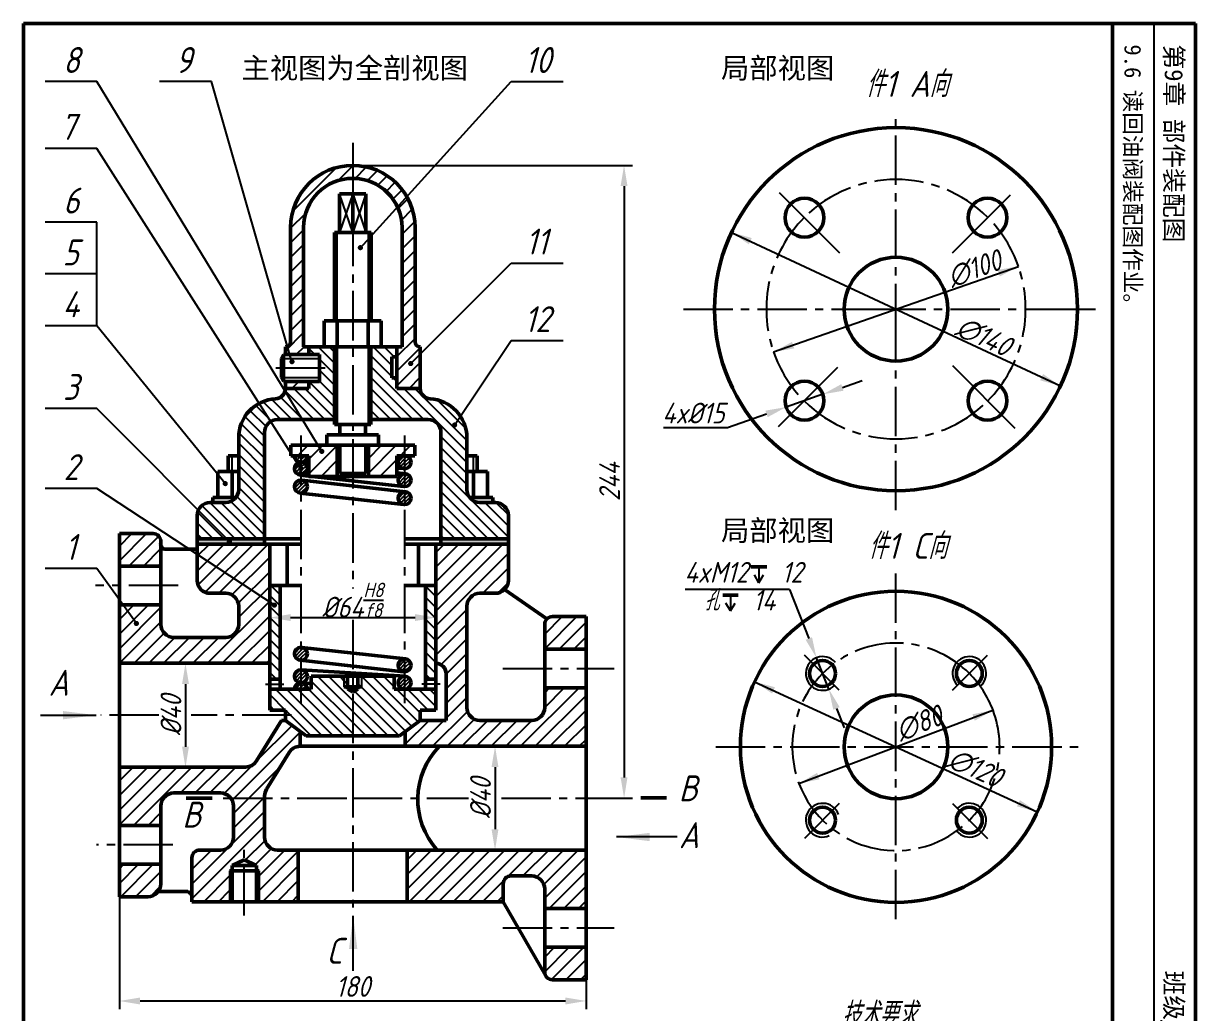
# Model space of a CAD drawing. Header units: millimetres. Extents: x 0 to 226, y 0 to 322.
# Drawn here: x 0 to 226, y 131.3 to 322 of the extents above; entities that cross this region are included whole.
import ezdxf

# ---------------------------------------------------------------- set-up
doc = ezdxf.new("R2010")
doc.units = ezdxf.units.MM
doc.header["$LTSCALE"] = 0.5
doc.linetypes.add('CENTER2', pattern=[28.575, 19.05, -3.175, 3.175, -3.175])
for name, color, linetype in [('点画线层', 7, 'CENTER2'), ('答案', 1, 'Continuous'), ('细实线层', 7, 'Continuous')]:
    doc.layers.add(name, color=color, linetype=linetype)
doc.layers.add('粗实线层', color=7, linetype='Continuous', lineweight=50)
doc.styles.get("Standard").update_dxf_attribs({"font": 'gbeitc.shx', "height": 4, "bigfont": 'gbcbig.shx'})
doc.styles.add('宋体', font='', dxfattribs={"height": 3})
doc.styles.get('宋体').set_extended_font_data('SimSun')

msp = doc.modelspace()

# ---------------------------------------------------------------- hatches: boundary and pattern name
for points in [[(58.01, 239.49), (58.01, 239.57), (57.99, 239.65), (57.96, 239.72), (57.92, 239.79), (57.87, 239.85), (57.81, 239.9), (57.74, 239.94), (57.67, 239.97), (57.59, 239.99), (57.51, 239.99), (57.44, 239.99), (57.36, 239.97), (57.29, 239.94), (57.22, 239.9), (57.16, 239.85), (57.11, 239.79), (57.07, 239.72), (57.04, 239.65), (57.02, 239.57), (57.01, 239.49), (57.02, 239.42), (57.04, 239.34), (57.07, 239.27), (57.11, 239.2), (57.16, 239.14), (57.22, 239.09), (57.29, 239.05), (57.36, 239.02), (57.44, 239), (57.51, 238.99), (57.59, 239), (57.67, 239.02), (57.74, 239.05), (57.81, 239.09), (57.87, 239.14), (57.92, 239.2), (57.96, 239.27), (57.99, 239.34), (58.01, 239.42)], [(14.01, 188.63), (7.61, 189.43), (7.61, 187.83)], [(114.32, 165.15), (120.72, 164.35), (120.72, 165.95)], [(63.58, 149.93), (62.78, 143.53), (64.38, 143.53)]]:
    msp.add_hatch(color=256).paths.add_polyline_path(points, flags=0)
at = {"layer": '粗实线层'}
for points in [[(65.46, 278.76), (65.45, 278.84), (65.44, 278.92), (65.41, 278.99), (65.36, 279.06), (65.31, 279.12), (65.25, 279.17), (65.19, 279.21), (65.11, 279.24), (65.04, 279.26), (64.96, 279.26), (64.88, 279.26), (64.81, 279.24), (64.73, 279.21), (64.67, 279.17), (64.61, 279.12), (64.56, 279.06), (64.51, 278.99), (64.48, 278.92), (64.47, 278.84), (64.46, 278.76), (64.47, 278.68), (64.48, 278.61), (64.51, 278.53), (64.56, 278.47), (64.61, 278.41), (64.67, 278.36), (64.73, 278.32), (64.81, 278.29), (64.88, 278.27), (64.96, 278.26), (65.04, 278.27), (65.11, 278.29), (65.19, 278.32), (65.25, 278.36), (65.31, 278.41), (65.36, 278.47), (65.41, 278.53), (65.44, 278.61), (65.45, 278.68)], [(52.27, 256.79), (52.27, 256.87), (52.25, 256.95), (52.22, 257.02), (52.18, 257.09), (52.13, 257.15), (52.07, 257.2), (52, 257.24), (51.93, 257.27), (51.85, 257.29), (51.77, 257.29), (51.7, 257.29), (51.62, 257.27), (51.55, 257.24), (51.48, 257.2), (51.42, 257.15), (51.37, 257.09), (51.33, 257.02), (51.3, 256.95), (51.28, 256.87), (51.27, 256.79), (51.28, 256.71), (51.3, 256.64), (51.33, 256.57), (51.37, 256.5), (51.42, 256.44), (51.48, 256.39), (51.55, 256.35), (51.62, 256.32), (51.7, 256.3), (51.77, 256.29), (51.85, 256.3), (51.93, 256.32), (52, 256.35), (52.07, 256.39), (52.13, 256.44), (52.18, 256.5), (52.22, 256.57), (52.25, 256.64), (52.27, 256.71)], [(75.17, 256.43), (75.16, 256.51), (75.14, 256.58), (75.11, 256.65), (75.07, 256.72), (75.02, 256.78), (74.96, 256.83), (74.89, 256.87), (74.82, 256.9), (74.74, 256.92), (74.67, 256.93), (74.59, 256.92), (74.51, 256.9), (74.44, 256.87), (74.37, 256.83), (74.31, 256.78), (74.26, 256.72), (74.22, 256.65), (74.19, 256.58), (74.17, 256.51), (74.17, 256.43), (74.17, 256.35), (74.19, 256.27), (74.22, 256.2), (74.26, 256.13), (74.31, 256.07), (74.37, 256.02), (74.44, 255.98), (74.51, 255.95), (74.59, 255.93), (74.67, 255.93), (74.74, 255.93), (74.82, 255.95), (74.89, 255.98), (74.96, 256.02), (75.02, 256.07), (75.07, 256.13), (75.11, 256.2), (75.14, 256.27), (75.16, 256.35)], [(83.64, 244.58), (83.63, 244.66), (83.61, 244.73), (83.58, 244.8), (83.54, 244.87), (83.49, 244.93), (83.43, 244.98), (83.36, 245.02), (83.29, 245.05), (83.21, 245.07), (83.14, 245.08), (83.06, 245.07), (82.98, 245.05), (82.91, 245.02), (82.84, 244.98), (82.78, 244.93), (82.73, 244.87), (82.69, 244.8), (82.66, 244.73), (82.64, 244.66), (82.64, 244.58), (82.64, 244.5), (82.66, 244.42), (82.69, 244.35), (82.73, 244.28), (82.78, 244.22), (82.84, 244.17), (82.91, 244.13), (82.98, 244.1), (83.06, 244.08), (83.14, 244.08), (83.21, 244.08), (83.29, 244.1), (83.36, 244.13), (83.43, 244.17), (83.49, 244.22), (83.54, 244.28), (83.58, 244.35), (83.61, 244.42), (83.63, 244.5)], [(54, 236.16), (53.99, 236.24), (53.98, 236.32), (53.95, 236.39), (53.9, 236.46), (53.85, 236.52), (53.79, 236.57), (53.73, 236.61), (53.65, 236.64), (53.58, 236.66), (53.5, 236.66), (53.42, 236.66), (53.35, 236.64), (53.27, 236.61), (53.21, 236.57), (53.15, 236.52), (53.1, 236.46), (53.05, 236.39), (53.02, 236.32), (53.01, 236.24), (53, 236.16), (53.01, 236.09), (53.02, 236.01), (53.05, 235.94), (53.1, 235.87), (53.15, 235.81), (53.21, 235.76), (53.27, 235.72), (53.35, 235.69), (53.42, 235.67), (53.5, 235.66), (53.58, 235.67), (53.65, 235.69), (53.73, 235.72), (53.79, 235.76), (53.85, 235.81), (53.9, 235.87), (53.95, 235.94), (53.98, 236.01), (53.99, 236.09)], [(39.41, 233.28), (39.4, 233.36), (39.39, 233.44), (39.36, 233.51), (39.31, 233.58), (39.26, 233.64), (39.2, 233.69), (39.14, 233.73), (39.06, 233.76), (38.99, 233.78), (38.91, 233.78), (38.83, 233.78), (38.76, 233.76), (38.68, 233.73), (38.62, 233.69), (38.56, 233.64), (38.51, 233.58), (38.46, 233.51), (38.43, 233.44), (38.42, 233.36), (38.41, 233.28), (38.42, 233.2), (38.43, 233.13), (38.46, 233.05), (38.51, 232.99), (38.56, 232.93), (38.62, 232.88), (38.68, 232.84), (38.76, 232.81), (38.83, 232.79), (38.91, 232.78), (38.99, 232.79), (39.06, 232.81), (39.14, 232.84), (39.2, 232.88), (39.26, 232.93), (39.31, 232.99), (39.36, 233.05), (39.39, 233.13), (39.4, 233.2)], [(33.5, 221.63), (46.5, 221.63), (46.5, 222.63), (33.5, 222.63)], [(40.2, 222.11), (40.19, 222.19), (40.18, 222.26), (40.15, 222.34), (40.11, 222.4), (40.05, 222.46), (39.99, 222.51), (39.93, 222.56), (39.86, 222.59), (39.78, 222.6), (39.7, 222.61), (39.62, 222.6), (39.55, 222.59), (39.47, 222.56), (39.41, 222.51), (39.35, 222.46), (39.3, 222.4), (39.26, 222.34), (39.22, 222.26), (39.21, 222.19), (39.2, 222.11), (39.21, 222.03), (39.22, 221.96), (39.26, 221.88), (39.3, 221.82), (39.35, 221.76), (39.41, 221.71), (39.47, 221.66), (39.55, 221.63), (39.62, 221.62), (39.7, 221.61), (39.78, 221.62), (39.86, 221.63), (39.93, 221.66), (39.99, 221.71), (40.05, 221.76), (40.11, 221.82), (40.15, 221.88), (40.18, 221.96), (40.19, 222.03)], [(80.5, 221.63), (93.5, 221.63), (93.5, 222.63), (80.5, 222.63)], [(48.88, 209.86), (48.88, 209.93), (48.86, 210.01), (48.83, 210.08), (48.79, 210.15), (48.74, 210.21), (48.68, 210.26), (48.61, 210.3), (48.54, 210.33), (48.46, 210.35), (48.38, 210.36), (48.31, 210.35), (48.23, 210.33), (48.16, 210.3), (48.09, 210.26), (48.03, 210.21), (47.98, 210.15), (47.94, 210.08), (47.91, 210.01), (47.89, 209.93), (47.88, 209.86), (47.89, 209.78), (47.91, 209.7), (47.94, 209.63), (47.98, 209.56), (48.03, 209.5), (48.09, 209.45), (48.16, 209.41), (48.23, 209.38), (48.31, 209.36), (48.38, 209.36), (48.46, 209.36), (48.54, 209.38), (48.61, 209.41), (48.68, 209.45), (48.74, 209.5), (48.79, 209.56), (48.83, 209.63), (48.86, 209.7), (48.88, 209.78)], [(22.27, 206.32), (22.26, 206.4), (22.25, 206.47), (22.22, 206.55), (22.18, 206.61), (22.12, 206.67), (22.06, 206.72), (22, 206.77), (21.93, 206.8), (21.85, 206.81), (21.77, 206.82), (21.69, 206.81), (21.62, 206.8), (21.54, 206.77), (21.48, 206.72), (21.42, 206.67), (21.37, 206.61), (21.33, 206.55), (21.3, 206.47), (21.28, 206.4), (21.27, 206.32), (21.28, 206.24), (21.3, 206.17), (21.33, 206.09), (21.37, 206.03), (21.42, 205.97), (21.48, 205.92), (21.54, 205.87), (21.62, 205.84), (21.69, 205.83), (21.77, 205.82), (21.85, 205.83), (21.93, 205.84), (22, 205.87), (22.06, 205.92), (22.12, 205.97), (22.18, 206.03), (22.22, 206.09), (22.25, 206.17), (22.26, 206.24)]]:
    msp.add_hatch(color=256, dxfattribs=at).paths.add_polyline_path(points, flags=0)

# ---------------------------------------------------------------- linework, layer by layer
at = {"lineweight": 50}
for p, q in [((0, 322), (0, 0)), ((226, 322), (0, 322)), ((210, 0), (210, 322)), ((226, 0), (226, 322))]:
    msp.add_line(p, q, dxfattribs=at)
for p, q in [((218, 0), (218, 322)), ((14.16, 310.81), (4.16, 310.81)), ((57.51, 239.49), (14.16, 310.81)), ((36.24, 310.81), (26.24, 310.81)), ((51.77, 256.79), (36.24, 310.81)), ((64.96, 278.76), (94.04, 310.81)), ((94.04, 310.81), (104.04, 310.81)), ((14.16, 297.92), (4.16, 297.92)), ((53.5, 236.16), (14.16, 297.92)), ((51.91, 285.76), (60.37, 294.22)), ((60.69, 291.71), (63.5, 294.52)), ((63.5, 294.52), (63.62, 294.63)), ((63.93, 292.12), (66.15, 294.34)), ((66.34, 291.7), (68.28, 293.64)), ((68.3, 290.83), (70.11, 292.65)), ((69.93, 289.63), (71.7, 291.4)), ((71.25, 288.13), (73.04, 289.91)), ((157.41, 277.74), (145.79, 289.36)), ((72.26, 286.31), (74.14, 288.19)), ((179.12, 277.8), (190.29, 288.96)), ((51.5, 282.52), (54.42, 285.44)), ((72.89, 284.1), (74.96, 286.18)), ((14.16, 283.7), (4.16, 283.7)), ((14.16, 273.7), (14.16, 283.7)), ((73, 281.39), (75.44, 283.83)), ((51.5, 279.69), (54, 282.19)), ((73, 278.56), (75.5, 281.06)), ((51.5, 276.86), (54, 279.36)), ((73, 275.73), (75.5, 278.23)), ((51.5, 274.03), (54, 276.53)), ((74.67, 256.43), (94.04, 275.79)), ((94.04, 275.79), (104.04, 275.79)), ((14.16, 273.7), (4.16, 273.7)), ((14.16, 263.7), (14.16, 273.7)), ((51.5, 271.2), (54, 273.7)), ((73, 272.91), (75.5, 275.41)), ((73, 270.08), (75.5, 272.58)), ((51.5, 268.38), (54, 270.88)), ((73, 267.25), (75.5, 269.75)), ((51.5, 265.55), (54, 268.05)), ((73, 264.42), (75.5, 266.92)), ((51.5, 262.72), (54, 265.22)), ((14.16, 263.7), (4.16, 263.7)), ((38.91, 233.28), (14.16, 263.7)), ((50.5, 258.89), (54, 262.39)), ((73, 261.59), (75.5, 264.09)), ((72, 257.76), (75.5, 261.26)), ((83.14, 244.58), (94.04, 260.84)), ((94.04, 260.84), (104.04, 260.84)), ((52.61, 258.17), (54.11, 259.67)), ((55, 259.36), (56.19, 258.17)), ((56.82, 259.67), (59.97, 256.52)), ((58.94, 259.67), (59.97, 258.64)), ((66.97, 258), (71.01, 253.96)), ((67.42, 259.67), (71.01, 256.08)), ((69.54, 259.67), (71.5, 257.71)), ((71.66, 259.67), (72, 259.33)), ((72, 254.93), (76.5, 259.43)), ((57.08, 257.29), (59.97, 254.39)), ((66.97, 255.88), (77.21, 245.64)), ((72, 252.11), (76.5, 256.61)), ((156.97, 255.64), (145.53, 244.2)), ((179.11, 256.03), (191.18, 243.96)), ((57.08, 255.16), (59.97, 252.27)), ((66.97, 253.76), (75.08, 245.64)), ((71.29, 253.68), (72, 252.97)), ((74.36, 251.63), (76.5, 253.78)), ((50.45, 251.18), (55.99, 245.64)), ((51.73, 251.63), (53.08, 252.98)), ((52.12, 251.63), (58.11, 245.64)), ((54.24, 251.63), (59.97, 245.91)), ((54.56, 251.63), (55, 252.08)), ((55.02, 252.98), (59.97, 248.03)), ((57.08, 253.04), (59.97, 250.15)), ((66.97, 251.64), (72.96, 245.64)), ((73.33, 251.63), (85.5, 239.46)), ((75.46, 251.63), (85.5, 241.59)), ((46.18, 249.09), (49.63, 245.64)), ((47.85, 249.54), (51.75, 245.64)), ((49.58, 249.94), (53.87, 245.64)), ((66.97, 249.52), (70.84, 245.64)), ((79.79, 249.42), (85.29, 243.92)), ((14.16, 247.76), (4.16, 247.76)), ((39.7, 222.11), (14.16, 247.76)), ((43.64, 247.39), (46.77, 244.26)), ((44.8, 248.35), (47.81, 245.34)), ((66.97, 247.39), (68.72, 245.64)), ((41.99, 244.8), (46.5, 240.28)), ((42.7, 246.21), (46.5, 242.4)), ((41.56, 243.1), (46.5, 238.16)), ((80.5, 242.35), (85.5, 237.34)), ((41.5, 241.05), (46.5, 236.04)), ((51.53, 240.12), (52.07, 240.66)), ((53.5, 239.26), (54.9, 240.66)), ((55.03, 237.97), (57.73, 240.66)), ((55.03, 235.14), (60.5, 240.61)), ((66.5, 238.12), (69.04, 240.66)), ((66.5, 235.29), (71.87, 240.66)), ((73.5, 239.46), (74.7, 240.66)), ((80.5, 240.23), (85.5, 235.22)), ((41.5, 238.92), (46.5, 233.92)), ((52.37, 238.13), (52.9, 238.66)), ((52.67, 237.73), (53.5, 238.56)), ((52.9, 238.66), (53.5, 239.26)), ((53.12, 237.47), (53.5, 237.85)), ((53.5, 237.85), (54.31, 238.66)), ((53.5, 238.56), (53.61, 238.66)), ((53.5, 237.14), (53.75, 237.39)), ((53.81, 237.45), (54.71, 238.35)), ((57.39, 234.66), (60.5, 237.78)), ((68.7, 234.66), (71.97, 237.93)), ((72.25, 237.51), (73.4, 238.66)), ((72.36, 236.91), (73.5, 238.05)), ((72.65, 236.5), (73.5, 237.34)), ((72.7, 238.66), (73.5, 239.46)), ((73.5, 238.05), (74.01, 238.56)), ((73.5, 237.34), (74.42, 238.26)), ((73.5, 236.64), (74.68, 237.82)), ((80.5, 238.11), (85.5, 233.1)), ((41.5, 236.8), (46.5, 231.8)), ((52.27, 235.92), (53.5, 237.14)), ((52.39, 236.74), (52.92, 237.27)), ((52.49, 235.43), (53.5, 236.43)), ((52.86, 235.09), (53.5, 235.73)), ((53.5, 236.43), (54.24, 237.17)), ((53.5, 235.73), (54.57, 236.8)), ((53.5, 235.02), (54.75, 236.27)), ((71.53, 234.66), (71.97, 235.1)), ((72.25, 233.97), (73.48, 235.2)), ((73.1, 236.23), (73.5, 236.64)), ((73.5, 234.51), (74.05, 235.07)), ((73.76, 236.19), (74.72, 237.15)), ((80.5, 235.98), (93.5, 222.98)), ((41.5, 234.68), (46.5, 229.68)), ((52.29, 232.39), (53.5, 233.61)), ((52.33, 233.15), (53.05, 233.86)), ((52.52, 231.92), (53.5, 232.9)), ((53.4, 234.92), (53.5, 235.02)), ((53.5, 233.61), (53.8, 233.91)), ((53.5, 232.9), (54.28, 233.68)), ((53.5, 232.19), (54.6, 233.29)), ((60.21, 234.66), (60.5, 234.95)), ((72.38, 233.39), (73.5, 234.51)), ((72.69, 233), (73.5, 233.81)), ((73.15, 232.75), (73.5, 233.1)), ((73.5, 233.81), (74.45, 234.76)), ((73.5, 233.1), (74.7, 234.3)), ((73.86, 232.75), (74.7, 233.59)), ((80.5, 233.86), (91.73, 222.63)), ((14.16, 232.31), (4.16, 232.31)), ((48.38, 209.86), (14.16, 232.31)), ((41.12, 230.82), (46.5, 225.43)), ((41.5, 232.56), (46.5, 227.56)), ((52.91, 231.6), (53.5, 232.19)), ((53.46, 231.45), (53.5, 231.48)), ((53.5, 231.48), (54.75, 232.73)), ((72.25, 230.44), (73.5, 231.69)), ((72.4, 229.88), (73.5, 230.98)), ((73.5, 231.69), (73.55, 231.73)), ((73.5, 230.98), (74.1, 231.58)), ((73.5, 230.27), (74.48, 231.25)), ((73.5, 229.56), (74.71, 230.78)), ((80.5, 231.74), (89.61, 222.63)), ((34.4, 229.05), (40.82, 222.63)), ((35.94, 229.63), (42.94, 222.63)), ((38.06, 229.63), (45.06, 222.63)), ((39.98, 229.84), (46.5, 223.31)), ((72.73, 229.5), (73.5, 230.27)), ((73.2, 229.27), (73.5, 229.56)), ((73.96, 229.32), (74.66, 230.02)), ((80.5, 229.62), (87.48, 222.63)), ((88.97, 229.63), (93.5, 225.1)), ((91.09, 229.63), (93.5, 227.23)), ((33.58, 227.75), (38.69, 222.63)), ((80.5, 227.5), (85.36, 222.63)), ((33.5, 225.71), (36.57, 222.63)), ((80.5, 225.38), (83.24, 222.63)), ((18.5, 218.41), (23.73, 223.63)), ((18.5, 221.23), (20.9, 223.63)), ((20.31, 217.38), (26.09, 223.17)), ((33.5, 223.59), (34.45, 222.63)), ((33.5, 216.43), (38.7, 221.63)), ((33.5, 219.26), (35.87, 221.63)), ((33.66, 213.76), (41.53, 221.63)), ((35.05, 212.32), (44.36, 221.63)), ((37.68, 212.13), (47.18, 221.63)), ((79.5, 208.69), (92.44, 221.63)), ((79.5, 211.52), (89.61, 221.63)), ((79.5, 214.35), (86.78, 221.63)), ((79.5, 217.18), (83.95, 221.63)), ((79.5, 220.01), (81.13, 221.63)), ((80.5, 223.26), (81.12, 222.63)), ((23.14, 217.38), (26.5, 220.75)), ((79.5, 205.87), (93.5, 219.87)), ((25.96, 217.38), (26.5, 217.92)), ((40.2, 211.83), (47.5, 219.12)), ((88.6, 212.13), (93.5, 217.04)), ((141.82, 217.26), (141.82, 214.18)), ((14.16, 216.92), (4.16, 216.92)), ((21.77, 206.32), (14.16, 216.92)), ((41.43, 210.22), (47.5, 216.29)), ((141.82, 214.18), (140.93, 215.72)), ((141.82, 214.18), (142.71, 215.72)), ((41.48, 207.44), (47.5, 213.46)), ((47.69, 213.63), (49.5, 211.83)), ((77.5, 213.53), (79.5, 211.53)), ((91.47, 212.18), (93.46, 214.16)), ((147.71, 212.85), (127.59, 212.85)), ((147.71, 212.85), (151.43, 203.42)), ((35.5, 198.63), (47.5, 210.64)), ((47.5, 211.71), (49.5, 209.71)), ((77.5, 211.41), (79.5, 209.41)), ((136.33, 208.72), (135.44, 210.26)), ((136.33, 211.8), (136.33, 208.72)), ((136.33, 208.72), (137.22, 210.26)), ((18.5, 204.26), (24.12, 209.88)), ((18.5, 207.09), (21.29, 209.88)), ((18.5, 201.43), (26.5, 209.43)), ((47.5, 209.59), (49.5, 207.59)), ((77.5, 209.28), (79.5, 207.28)), ((79.5, 203.04), (85.5, 209.04)), ((18.53, 198.63), (26.5, 206.61)), ((38.33, 198.63), (47.5, 207.81)), ((47.5, 207.46), (49.5, 205.46)), ((77.5, 207.16), (79.5, 205.16)), ((79.5, 200.21), (85.5, 206.21)), ((100.5, 204.24), (103.9, 207.63)), ((100.5, 201.41), (106.72, 207.63)), ((103.3, 201.38), (108.5, 206.58)), ((21.36, 198.63), (27.16, 204.44)), ((24.18, 198.63), (29.18, 203.63)), ((27.01, 198.63), (32.01, 203.63)), ((29.84, 198.63), (34.84, 203.63)), ((32.67, 198.63), (37.67, 203.63)), ((41.16, 198.63), (47.5, 204.98)), ((47.5, 205.34), (49.5, 203.34)), ((77.5, 205.04), (79.5, 203.04)), ((106.13, 201.38), (108.5, 203.75)), ((43.98, 198.63), (47.5, 202.15)), ((47.5, 203.22), (49.5, 201.22)), ((52.25, 200.54), (53.43, 201.72)), ((53.5, 201.08), (54.02, 201.6)), ((53.5, 200.37), (54.43, 201.3)), ((77.5, 202.92), (79.5, 200.92)), ((80.49, 198.37), (85.5, 203.38)), ((46.81, 198.63), (47.5, 199.32)), ((47.5, 201.1), (49.5, 199.1)), ((47.5, 198.98), (49.5, 196.98)), ((52.37, 199.94), (53.5, 201.08)), ((52.67, 199.54), (53.5, 200.37)), ((53.11, 199.28), (53.5, 199.67)), ((53.5, 199.67), (54.69, 200.85)), ((53.8, 199.25), (54.71, 200.17)), ((72.29, 197.95), (73.5, 199.16)), ((72.33, 198.7), (73.06, 199.42)), ((73.5, 199.16), (73.81, 199.47)), ((73.5, 198.45), (74.28, 199.23)), ((77.5, 200.8), (79.5, 198.8)), ((81.5, 196.55), (85.5, 200.55)), ((155.29, 193.65), (152.9, 199.7)), ((47.5, 196.86), (48.8, 195.56)), ((52.26, 196.31), (53.33, 197.37)), ((52.34, 195.67), (53.5, 196.84)), ((53.5, 196.84), (53.96, 197.3)), ((53.5, 196.13), (54.39, 197.02)), ((72.52, 197.47), (73.5, 198.45)), ((72.91, 197.15), (73.5, 197.74)), ((73.47, 197), (73.5, 197.04)), ((73.5, 197.74), (74.6, 198.85)), ((73.5, 197.04), (74.75, 198.29)), ((77.5, 198.68), (79.5, 196.68)), ((81.5, 193.72), (85.5, 197.72)), ((52.42, 193.63), (53.5, 194.72)), ((52.62, 195.25), (53.5, 196.13)), ((53.05, 194.97), (53.5, 195.42)), ((53.5, 195.42), (54.66, 196.59)), ((53.5, 194.72), (53.65, 194.87)), ((53.5, 194.01), (54.18, 194.69)), ((53.68, 194.9), (54.74, 195.95)), ((55.5, 195.22), (63.5, 187.22)), ((56.71, 196.13), (63.5, 189.34)), ((58.83, 196.13), (63.5, 191.46)), ((60.95, 196.13), (62, 195.09)), ((62, 195.09), (62.5, 194.59)), ((64.5, 194.71), (65, 194.21)), ((65.19, 196.13), (74.9, 186.43)), ((67.32, 196.13), (76.11, 187.34)), ((69.44, 196.13), (71.5, 194.07)), ((72.27, 195.1), (73.28, 196.12)), ((72.33, 194.45), (73.5, 195.62)), ((72.6, 194.02), (73.5, 194.92)), ((73.5, 195.62), (73.93, 196.06)), ((73.5, 194.92), (74.37, 195.78)), ((73.5, 194.21), (74.65, 195.36)), ((73.64, 193.64), (74.74, 194.74)), ((77.5, 196.56), (78.49, 195.56)), ((81.5, 190.9), (85.5, 194.9)), ((47.5, 192.62), (50.48, 189.63)), ((48.6, 193.63), (57.6, 184.63)), ((50.72, 193.63), (59.72, 184.63)), ((52.85, 193.63), (61.85, 184.63)), ((53.13, 193.63), (53.5, 194.01)), ((53.83, 193.63), (54.53, 194.34)), ((54.54, 193.63), (54.73, 193.83)), ((54.97, 193.63), (63.5, 185.1)), ((63.84, 193.25), (72.45, 184.63)), ((65, 194.21), (73.68, 185.52)), ((71.94, 193.63), (76.5, 189.07)), ((73.02, 193.73), (73.5, 194.21)), ((74.06, 193.63), (78.06, 189.63)), ((76.18, 193.63), (79.5, 190.31)), ((78.3, 193.63), (79.5, 192.44)), ((95.87, 182.63), (107.12, 193.88)), ((98.69, 182.63), (108.5, 192.44)), ((100.5, 192.92), (101.46, 193.88)), ((100.5, 190.1), (104.29, 193.88)), ((47.5, 190.49), (48.36, 189.63)), ((63.5, 191.46), (70.33, 184.63)), ((81.5, 188.07), (85.5, 192.07)), ((156.76, 189.93), (158.23, 186.21)), ((3.26, 188.63), (14.01, 188.63)), ((49.4, 187.08), (49.94, 187.62)), ((50.5, 189.62), (55.48, 184.63)), ((63.5, 189.34), (68.21, 184.63)), ((73.63, 183.02), (78.24, 187.63)), ((76.07, 182.63), (81.07, 187.63)), ((78.9, 182.63), (85.62, 189.36)), ((81.72, 182.63), (86.95, 187.86)), ((84.55, 182.63), (89.55, 187.63)), ((87.38, 182.63), (92.38, 187.63)), ((90.21, 182.63), (95.21, 187.63)), ((93.04, 182.63), (98.04, 187.63)), ((101.52, 182.63), (108.5, 189.61)), ((40.61, 172.63), (53.42, 185.44)), ((44.89, 179.74), (51.8, 186.66)), ((63.5, 187.22), (66.09, 184.63)), ((95.87, 182.63), (99.14, 185.91)), ((104.35, 182.63), (108.5, 186.78)), ((107.18, 182.63), (108.5, 183.95)), ((18.5, 167.49), (29.64, 178.63)), ((18.5, 170.32), (26.81, 178.63)), ((18.5, 173.15), (23.98, 178.63)), ((18.5, 175.98), (21.16, 178.63)), ((21.22, 167.38), (32.47, 178.63)), ((30.3, 173.63), (35.3, 178.63)), ((33.13, 173.63), (38.13, 178.63)), ((35.95, 173.63), (40.95, 178.63)), ((38.69, 173.54), (44.21, 179.06)), ((43.44, 172.63), (49.57, 178.77)), ((40.23, 172.26), (40.61, 172.63)), ((40.5, 166.87), (46.27, 172.63)), ((40.5, 169.69), (43.44, 172.63)), ((46.27, 172.63), (46.5, 172.87)), ((24.05, 167.38), (26.5, 169.84)), ((32.5, 156.04), (46.5, 170.04)), ((32.5, 153.21), (46.5, 167.21)), ((126.02, 165.15), (114.32, 165.15)), ((42.78, 160.67), (46.59, 164.47)), ((44.7, 159.75), (47.86, 162.91)), ((32.5, 158.87), (36.27, 162.63)), ((32.72, 161.91), (33.22, 162.42)), ((45.43, 157.66), (50.41, 162.63)), ((45.43, 154.83), (53, 162.4)), ((74, 160.77), (75.87, 162.63)), ((74, 157.94), (78.69, 162.63)), ((74, 155.11), (81.52, 162.63)), ((74.35, 152.63), (84.35, 162.63)), ((77.18, 152.63), (87.18, 162.63)), ((80.01, 152.63), (90.01, 162.63)), ((82.84, 152.63), (92.84, 162.63)), ((85.66, 152.63), (95.66, 162.63)), ((93.34, 157.48), (98.49, 162.63)), ((96.32, 157.63), (101.32, 162.63)), ((98.96, 157.44), (104.15, 162.63)), ((100.34, 156), (106.98, 162.63)), ((100.5, 153.33), (108.5, 161.33)), ((18.5, 156.18), (22.2, 159.88)), ((18.5, 159.01), (19.38, 159.88)), ((18.78, 153.63), (25.03, 159.88)), ((21.61, 153.63), (26.5, 158.52)), ((46.07, 152.63), (53, 159.57)), ((101.39, 151.38), (108.5, 158.5)), ((34.75, 152.63), (39.75, 157.63)), ((39.75, 157.63), (40.25, 158.13)), ((44.93, 157.16), (45.43, 157.66)), ((48.9, 152.63), (53, 156.74)), ((88.49, 152.63), (92.65, 156.79)), ((24.49, 153.68), (26.45, 155.65)), ((37.58, 152.63), (39.75, 154.8)), ((39.75, 154.8), (40.25, 155.3)), ((44.93, 154.33), (45.43, 154.83)), ((51.72, 152.63), (53, 153.91)), ((91.32, 152.63), (92.5, 153.81)), ((104.21, 151.38), (108.5, 155.67)), ((107.04, 151.38), (108.5, 152.84)), ((63.58, 139.32), (63.58, 149.93)), ((100.5, 142.01), (102.37, 143.88)), ((100.5, 139.18), (105.2, 143.88)), ((101.79, 137.65), (108.03, 143.88)), ((104.61, 137.63), (108.5, 141.53)), ((107.43, 137.63), (108.5, 138.7))]:
    msp.add_line(p, q)
for points in [[(140.43, 280.63), (139.87, 279.42), (136.52, 281.72)], [(188.28, 273.22), (187.84, 274.47), (191.83, 275.17)], [(148.19, 260.61), (148.63, 259.35), (144.64, 258.66)], [(196.04, 253.19), (196.61, 254.4), (199.95, 252.1)], [(152.05, 203.66), (150.81, 203.18), (152.9, 199.7)], [(157.38, 190.18), (156.14, 189.69), (155.29, 193.65)]]:
    msp.add_solid(points)
at = {"layer": '点画线层'}
for p, q in [((168.24, 262.3), (168.24, 304.27)), ((63.5, 299), (63.5, 213.06)), ((127.24, 266.91), (164.44, 266.91)), ((164.44, 266.91), (199.98, 266.91)), ((199.98, 266.91), (206.68, 266.91)), ((168.24, 228.13), (168.24, 262.3)), ((48.66, 255.57), (58.58, 255.57)), ((53.5, 242.54), (53.5, 190.94)), ((73.5, 242.54), (73.5, 190.94)), ((168.24, 149.29), (168.24, 216.56)), ((29.82, 213.63), (13.9, 213.63)), ((63.5, 207.02), (63.5, 151.57)), ((157.31, 193.46), (150.56, 200.21)), ((179.16, 193.46), (185.91, 200.21)), ((18.5, 188.63), (18.5, 198.63)), ((92.42, 197.63), (113.88, 197.63)), ((46.67, 194.61), (50.21, 194.61)), ((80.33, 194.61), (76.79, 194.61)), ((26.13, 188.63), (14.93, 188.63)), ((51.67, 188.63), (32.33, 188.63)), ((133.52, 182.53), (203.75, 182.53)), ((38.52, 172.63), (67.36, 172.63)), ((63.5, 172.63), (85.79, 172.63)), ((92.16, 172.63), (109.33, 172.63)), ((157.31, 171.61), (150.56, 164.86)), ((179.16, 171.61), (185.91, 164.86)), ((28.79, 163.63), (14.07, 163.63)), ((42.59, 149.99), (42.59, 164.18)), ((92.42, 147.63), (113.88, 147.63))]:
    msp.add_line(p, q, dxfattribs=at)
for centre, radius, start, end in [((168.24, 266.91), 25, 45, 135), ((168.24, 266.91), 25, 135, 199.2816), ((168.24, 266.91), 25, 19.2816, 45), ((168.24, 266.91), 25, 315, 19.2816), ((168.24, 266.91), 25, 199.2816, 225), ((168.24, 266.91), 25, 225, 315), ((168.24, 182.53), 20, 45, 200.6986), ((168.24, 182.53), 20, 20.6986, 45), ((168.24, 182.53), 20, 315, 20.6986), ((168.24, 182.53), 20, 200.6986, 315)]:
    msp.add_arc(centre, radius, start, end, dxfattribs=at)
at = {"layer": '粗实线层'}
for p, q in [((60.97, 281.67), (60.97, 289.17)), ((60.97, 289.17), (60.97, 281.67)), ((60.97, 289.17), (60.97, 281.67)), ((60.97, 289.17), (63.5, 289.17)), ((66.03, 289.17), (63.5, 289.17)), ((63.5, 289.17), (63.5, 281.67)), ((66.03, 281.67), (66.03, 289.17)), ((51.5, 260.63), (51.5, 282.63)), ((54, 259.67), (54, 282.63)), ((73, 259.67), (73, 282.63)), ((75.5, 260.64), (75.5, 282.63)), ((60.47, 281.67), (59.97, 281.67)), ((59.97, 281.67), (59.97, 264.67)), ((60.47, 281.67), (66.53, 281.67)), ((66.53, 281.67), (67.03, 281.67)), ((67.03, 281.67), (67.03, 264.67)), ((57.97, 259.67), (57.97, 264.67)), ((57.97, 264.67), (68.97, 264.67)), ((60.47, 259.67), (60.47, 264.67)), ((66.47, 259.67), (66.47, 264.67)), ((68.97, 264.67), (68.97, 259.67)), ((50.16, 258.17), (49.78, 257.38)), ((50.16, 258.17), (50.16, 252.98)), ((50.16, 258.17), (57.08, 258.17)), ((50.16, 258.17), (50.16, 257.38)), ((50.5, 258.17), (50.5, 259.63)), ((54, 259.67), (73, 259.67)), ((55, 259.67), (55, 258.17)), ((57.08, 252.98), (57.08, 258.17)), ((63.47, 259.67), (57.97, 259.67)), ((59.97, 259.69), (59.97, 245.66)), ((66.97, 259.69), (66.97, 245.66)), ((71.01, 257.71), (71.01, 253.68)), ((72, 257.71), (71.01, 257.71)), ((72, 259.67), (72, 251.63)), ((76.5, 251.62), (76.5, 259.64)), ((49.78, 257.38), (49.78, 253.77)), ((49.78, 253.77), (50.16, 252.98)), ((71.01, 253.68), (72, 253.68)), ((50.16, 252.98), (57.08, 252.98)), ((50.5, 251.62), (50.5, 252.98)), ((55, 251.63), (50.5, 251.63)), ((55, 252.98), (55, 251.63)), ((72, 251.63), (76.5, 251.63)), ((49, 245.64), (59.97, 245.64)), ((59.97, 245.66), (59.97, 244.66)), ((59.97, 244.66), (66.97, 244.66)), ((61.03, 244.66), (61.03, 242.66)), ((65.97, 244.66), (65.97, 242.66)), ((66.97, 244.66), (66.97, 245.66)), ((78, 245.64), (66.97, 245.64)), ((41.5, 232.13), (41.5, 242.13)), ((46.5, 222.64), (46.5, 243.14)), ((60.53, 242.66), (58.53, 242.66)), ((58.53, 242.66), (58.53, 240.66)), ((60.53, 242.66), (66.47, 242.66)), ((66.47, 242.66), (68.47, 242.66)), ((68.47, 242.66), (68.47, 240.66)), ((80.5, 222.64), (80.5, 243.14)), ((85.5, 232.13), (85.5, 242.13)), ((58.53, 240.66), (51.53, 240.66)), ((51.53, 240.66), (51.53, 238.66)), ((58.53, 240.66), (60.53, 240.66)), ((60.5, 240.66), (60.5, 234.66)), ((60.53, 240.66), (66.47, 240.66)), ((61, 240.66), (61, 235.2)), ((66, 240.66), (66, 235.2)), ((68.47, 240.66), (66.47, 240.66)), ((66.5, 240.66), (66.5, 234.66)), ((68.47, 240.66), (75.47, 240.66)), ((75.47, 240.66), (75.47, 238.66)), ((41.5, 238.63), (39.5, 238.63)), ((39.5, 238.63), (39.5, 235.63)), ((39.5, 238.63), (41.5, 238.63)), ((51.53, 238.66), (55.03, 238.66)), ((53.42, 237.42), (55.03, 237.32)), ((53.64, 237.41), (55.03, 237.25)), ((55.03, 238.66), (55.03, 234.66)), ((75.47, 238.66), (71.97, 238.66)), ((71.97, 238.66), (71.97, 234.66)), ((87.5, 238.63), (85.5, 238.63)), ((87.5, 238.63), (87.5, 235.63)), ((39.5, 235.63), (37.5, 235.63)), ((37.5, 235.63), (37.5, 230.63)), ((39.5, 235.63), (41.5, 235.63)), ((40.22, 235.63), (40.22, 230.63)), ((61, 235.2), (66, 235.2)), ((71.97, 236.26), (73.42, 236.17)), ((71.97, 235.38), (73.64, 235.19)), ((87.5, 235.63), (85.5, 235.63)), ((86.78, 235.63), (86.78, 230.63)), ((87.5, 235.63), (89.5, 235.63)), ((89.5, 235.63), (89.5, 230.63)), ((53.36, 234.92), (55.03, 234.74)), ((53.64, 233.94), (73.64, 231.72)), ((55.03, 234.66), (60.53, 234.66)), ((55.69, 234.66), (73.36, 232.71)), ((60.53, 234.66), (63.5, 234.66)), ((66.47, 234.66), (63.5, 234.66)), ((71.97, 234.66), (66.47, 234.66)), ((37.5, 230.63), (36.5, 230.63)), ((36.5, 230.63), (36.5, 229.63)), ((37.5, 230.63), (41, 230.63)), ((53.36, 231.46), (73.36, 229.24)), ((89.5, 230.63), (86, 230.63)), ((89.5, 230.63), (90.5, 230.63)), ((90.5, 230.63), (90.5, 229.63)), ((36, 229.63), (39, 229.63)), ((91, 229.63), (88, 229.63)), ((91, 229.63), (88, 229.63)), ((33.5, 222.63), (33.5, 227.13)), ((93.5, 222.63), (93.5, 227.13)), ((18.5, 153.63), (18.5, 223.63)), ((18.5, 223.63), (25, 223.63)), ((26.5, 222.13), (26.5, 206.13)), ((53.5, 222.63), (33.5, 222.63)), ((33.5, 214.63), (33.5, 222.63)), ((53.5, 221.63), (33.5, 221.63)), ((53.5, 222.64), (46.5, 222.64)), ((46.5, 222.64), (46.5, 221.63)), ((47.5, 189.63), (47.5, 221.63)), ((50.82, 213.63), (50.82, 221.63)), ((93.5, 222.63), (73.5, 222.63)), ((93.5, 221.63), (73.5, 221.63)), ((76.18, 213.63), (76.18, 221.63)), ((79.5, 189.63), (79.5, 221.63)), ((80.5, 222.64), (80.5, 221.63)), ((93.5, 214.63), (93.5, 222.63)), ((33.5, 220.63), (27.45, 220.63)), ((26.5, 217.38), (18.5, 217.38)), ((140.34, 217.26), (143.31, 217.26)), ((48.5, 213.63), (47.5, 213.63)), ((49.5, 213.63), (48.5, 213.63)), ((49.5, 213.63), (53.5, 213.63)), ((49.5, 193.63), (49.5, 213.63)), ((77.5, 213.63), (73.5, 213.63)), ((77.5, 193.63), (77.5, 213.63)), ((77.5, 213.63), (78.5, 213.63)), ((78.5, 213.63), (79.5, 213.63)), ((100.94, 207.19), (92.77, 212.87)), ((39, 212.13), (36, 212.13)), ((88, 212.13), (91, 212.13)), ((134.84, 211.8), (137.81, 211.8)), ((26.5, 209.88), (18.5, 209.88)), ((41.5, 206.13), (41.5, 209.63)), ((85.5, 207.13), (85.5, 209.63)), ((85.5, 207.13), (85.5, 190.13)), ((100.5, 190.13), (100.5, 206.13)), ((102, 207.63), (108.5, 207.63)), ((108.5, 207.63), (108.5, 137.63)), ((29, 203.63), (39, 203.63)), ((53.64, 201.71), (73.64, 199.5)), ((100.5, 201.38), (108.5, 201.38)), ((53.36, 199.23), (73.36, 197.01)), ((18.5, 188.63), (18.5, 198.63)), ((18.5, 198.63), (47.5, 198.63)), ((53.58, 197.38), (73.58, 196.13)), ((81.5, 187.63), (81.5, 196.63)), ((47.5, 195.56), (49.5, 195.56)), ((53.42, 194.88), (55.5, 194.75)), ((55.5, 193.63), (55.5, 196.13)), ((55.5, 196.13), (63.5, 196.13)), ((62.5, 196.13), (62.5, 193.62)), ((71.5, 196.13), (63.5, 196.13)), ((64.5, 196.13), (64.5, 193.63)), ((71.5, 193.63), (71.5, 196.13)), ((77.5, 195.56), (79.5, 195.56)), ((47.5, 189.63), (47.5, 193.63)), ((47.5, 193.63), (55.5, 193.63)), ((47.5, 193.63), (49.5, 193.63)), ((61.8, 194.13), (65.2, 194.13)), ((62.5, 193.63), (64.5, 193.63)), ((62.5, 193.63), (63.5, 193.06)), ((64.5, 193.63), (63.5, 193.06)), ((79.5, 193.63), (71.5, 193.63)), ((100.5, 193.88), (108.5, 193.88)), ((44.94, 179.83), (49.74, 187.63)), ((50.5, 189.63), (47.5, 189.63)), ((47.5, 189.63), (50.5, 189.63)), ((47.5, 189.63), (50.5, 189.63)), ((49.74, 187.63), (50.5, 187.63)), ((50.5, 187.63), (50.5, 189.63)), ((54.5, 184.63), (50.5, 187.63)), ((53.83, 185.14), (50.5, 187.63)), ((72.5, 184.63), (76.5, 187.63)), ((76.5, 187.63), (76.5, 189.63)), ((76.5, 189.63), (79.5, 189.63)), ((76.5, 187.63), (81.5, 187.63)), ((88, 187.63), (98, 187.63)), ((53.37, 185.48), (53.37, 182.63)), ((73.63, 185.48), (73.63, 182.63)), ((63.5, 184.63), (54.5, 184.63)), ((63.5, 184.63), (72.5, 184.63)), ((46.87, 174.37), (51.22, 181.44)), ((108.5, 182.63), (53.35, 182.63)), ((18.5, 178.63), (42.81, 178.63)), ((38, 173.63), (29, 173.63)), ((31.39, 172.63), (36.39, 172.63)), ((46.5, 173.06), (46.5, 165.13)), ((119.01, 172.73), (124.01, 172.73)), ((26.5, 171.13), (26.5, 156.13)), ((40.5, 165.13), (40.5, 171.13)), ((26.5, 167.38), (18.5, 167.38)), ((32.5, 152.63), (32.5, 161.13)), ((34, 162.63), (38, 162.63)), ((40.25, 159.63), (42.59, 160.76)), ((44.93, 159.63), (42.59, 160.76)), ((49, 162.63), (108.5, 162.63)), ((53, 152.63), (53, 162.63)), ((74, 152.63), (74, 162.63)), ((26.5, 159.88), (18.5, 159.88)), ((45.43, 158.63), (39.75, 158.63)), ((40.25, 152.63), (40.25, 159.63)), ((40.25, 159.63), (44.93, 159.63)), ((44.93, 152.63), (44.93, 159.63)), ((92.5, 156.13), (92.5, 152.63)), ((98, 157.63), (94, 157.63)), ((26, 154.63), (31.7, 154.63)), ((100.5, 152.63), (100.5, 155.13)), ((24, 153.63), (18.5, 153.63)), ((32.5, 152.63), (53, 152.63)), ((36.59, 152.63), (37.59, 152.63)), ((39.75, 152.63), (40.25, 152.63)), ((42.59, 152.63), (48.59, 152.63)), ((42.75, 152.63), (45.75, 152.63)), ((53, 152.63), (92.5, 152.63)), ((100.7, 138.38), (92.5, 152.63)), ((100.5, 139.13), (100.5, 152.63)), ((100.5, 151.38), (108.5, 151.38)), ((100.5, 143.88), (108.5, 143.88)), ((102, 137.63), (108.5, 137.63))]:
    msp.add_line(p, q, dxfattribs=at)
for centre, radius in [((168.24, 266.91), 35), ((150.59, 284.55), 3.75), ((185.88, 284.55), 3.75), ((168.24, 266.91), 10), ((150.59, 249.27), 3.75), ((185.88, 249.27), 3.75), ((53.5, 236.16), 1.25), ((73.5, 237.41), 1.25), ((73.5, 233.95), 1.25), ((53.5, 232.7), 1.25), ((73.5, 230.48), 1.25), ((168.24, 182.53), 30), ((53.5, 200.47), 1.25), ((73.5, 198.25), 1.25), ((154.09, 196.68), 2.5), ((182.38, 196.68), 2.5), ((53.5, 196.13), 1.25), ((73.5, 194.88), 1.25), ((168.24, 182.53), 10), ((154.09, 168.39), 2.5), ((182.38, 168.39), 2.5)]:
    msp.add_circle(centre, radius, dxfattribs=at)
for centre, radius, start, end in [((63.5, 282.63), 12, 90, 180), ((63.5, 282.63), 12, 0, 90), ((63.5, 282.63), 9.5, 90, 180), ((63.5, 282.63), 9.5, 0, 90), ((50.5, 260.63), 1, 270, 0), ((76.5, 260.64), 1, 180, 270), ((48.5, 251.62), 2, 272.9913, 360), ((78.5, 251.62), 2, 180, 267.0086), ((49, 242.13), 7.5, 92.9913, 180), ((78, 242.13), 7.5, 0, 87.0087), ((49, 243.14), 2.5, 90, 180), ((78, 243.14), 2.5, 0, 90), ((53.5, 238.66), 1.25, 180, 0), ((39, 232.13), 2.5, 270, 0), ((88, 232.13), 2.5, 180, 270), ((36, 227.13), 2.5, 90, 180), ((91, 227.13), 2.5, 0, 90), ((25, 222.13), 1.5, 0, 90), ((27.45, 221.63), 1, 168.2845, 269.9999), ((36, 214.63), 2.5, 180, 270), ((91, 214.63), 2.5, 270, 0), ((39, 209.63), 2.5, 0, 90), ((88, 209.63), 2.5, 90, 180), ((29, 206.13), 2.5, 180, 270), ((39, 206.13), 2.5, 270, 0), ((102, 206.13), 1.5, 90, 180), ((79.5, 196.63), 2, 0, 90), ((53.5, 193.63), 1.25, 0, 180), ((88, 190.13), 2.5, 180, 270), ((98, 190.13), 2.5, 270, 0), ((53.35, 180.13), 2.5, 90, 148.426), ((90.67, 172.39), 14.63, 135.5463, 221.8003), ((42.81, 181.13), 2.5, 270, 328.426), ((49, 173.06), 2.5, 148.426, 180), ((29, 171.13), 2.5, 90, 180), ((38, 171.13), 2.5, 0, 90), ((38, 165.13), 2.5, 270, 0), ((49, 165.13), 2.5, 180, 270), ((34, 161.13), 1.5, 90, 180), ((24, 156.13), 2.5, 270, 0), ((94, 156.13), 1.5, 90, 180), ((98, 155.13), 2.5, 0, 90), ((30.94, 153.07), 1.74, 26.5184, 63.9879), ((102, 139.13), 1.5, 180, 270)]:
    msp.add_arc(centre, radius, start, end, dxfattribs=at)
at = {"layer": '细实线层'}
for p, q in [((63.5, 294.63), (117.41, 294.63)), ((115.81, 290.63), (115.81, 176.63)), ((63.5, 289.17), (60.97, 281.67)), ((63.5, 281.67), (60.97, 289.17)), ((66.03, 289.17), (63.5, 281.67)), ((63.5, 289.17), (66.03, 281.67)), ((60.47, 264.67), (60.47, 281.67)), ((66.53, 264.67), (66.53, 281.67)), ((136.52, 281.72), (199.95, 252.1)), ((144.64, 258.66), (191.83, 275.17)), ((60.47, 259.69), (60.47, 244.66)), ((66.47, 259.69), (66.47, 244.66)), ((49.78, 257.38), (57.08, 257.38)), ((49.78, 253.77), (57.08, 253.77)), ((157.91, 251.82), (161.69, 253.14)), ((154.14, 250.5), (147.05, 248.03)), ((135.72, 244.08), (143.28, 246.72)), ((123.42, 244.08), (135.72, 244.08)), ((40.22, 235.63), (40.22, 238.63)), ((86.78, 235.63), (86.78, 238.63)), ((47.5, 205.63), (47.5, 209.05)), ((79.5, 207.22), (79.5, 209.05)), ((51.5, 207.45), (75.5, 207.45)), ((28.27, 198.63), (32.84, 198.63)), ((31.24, 194.63), (31.24, 182.56)), ((61.8, 196.13), (61.8, 194.13)), ((65.2, 196.13), (65.2, 194.13)), ((140.99, 195.09), (195.48, 169.98)), ((71.5, 193.75), (73.42, 193.63)), ((149.53, 175.47), (186.94, 189.6)), ((86.4, 182.63), (92.53, 182.63)), ((27.8, 178.56), (32.84, 178.56)), ((90.93, 178.63), (90.93, 166.63)), ((108.5, 172.63), (117.41, 172.63)), ((108.5, 165.46), (108.5, 131.93)), ((18.5, 163.63), (18.5, 131.93)), ((88.15, 162.63), (92.53, 162.63)), ((39.75, 158.63), (39.75, 152.63)), ((45.43, 158.63), (45.43, 152.63)), ((22.5, 133.53), (104.5, 133.53))]:
    msp.add_line(p, q, dxfattribs=at)
for centre, start, end in [((154.09, 196.68), 40.6988, 315), ((182.38, 196.68), 310.6988, 225), ((154.09, 168.39), 19.1617, 293.4629), ((182.38, 168.39), 220.6988, 135)]:
    msp.add_arc(centre, 3.25, start, end, dxfattribs=at)
for points in [[(115.14, 290.63), (116.47, 290.63), (115.81, 294.63)], [(157.69, 252.45), (158.13, 251.19), (154.14, 250.5)], [(143.06, 247.35), (143.5, 246.09), (147.05, 248.03)], [(51.5, 208.12), (51.5, 206.79), (47.5, 207.45)], [(75.5, 208.12), (75.5, 206.79), (79.5, 207.45)], [(30.58, 194.63), (31.91, 194.63), (31.24, 198.63)], [(144.34, 192.81), (144.9, 194.02), (140.99, 195.09)], [(182.97, 188.81), (183.44, 187.57), (186.94, 189.6)], [(30.58, 182.56), (31.91, 182.56), (31.24, 178.56)], [(90.26, 178.63), (91.59, 178.63), (90.93, 182.63)], [(115.14, 176.63), (116.47, 176.63), (115.81, 172.63)], [(153.5, 176.26), (153.03, 177.5), (149.53, 175.47)], [(192.13, 172.26), (191.57, 171.05), (195.48, 169.98)], [(90.26, 166.63), (91.59, 166.63), (90.93, 162.63)], [(22.5, 134.2), (22.5, 132.86), (18.5, 133.53)], [(104.5, 134.2), (104.5, 132.86), (108.5, 133.53)]]:
    msp.add_solid(points, dxfattribs=at)

# ---------------------------------------------------------------- texts
for s, height, p in [('8', 5, (7.63, 312.45)), ('9', 5, (29.31, 312.45)), ('10', 5, (96.66, 312.45)), ('件1 A向', 5, (162.42, 307.83)), ('7', 5, (7.1, 299.57)), ('6', 5, (7.67, 285.35)), ('5', 5, (7.55, 275.35)), ('11', 5, (96.81, 277.44)), ('4', 5, (7.52, 265.35)), ('12', 5, (96.56, 262.48)), ('3', 5, (7.63, 249.41)), ('2', 5, (7.76, 233.96)), ('件1 C向', 5, (162.94, 218.77)), ('1', 5, (8.01, 218.57)), ('4xM12   12', 4, (127.45, 214.18)), ('孔   14', 4, (131.28, 208.82)), ('A', 5, (4.86, 192.39)), ('B', 5, (126.35, 172.04)), ('B', 5, (30.64, 166.96)), ('A', 5, (126.39, 162.99)), ('C', 5, (58.39, 140.7)), ('技术要求', 5, (157.69, 128.29))]:
    msp.add_text(s, height=height).set_placement(p)
at = {"style": '宋体'}
for s, height, p in [('9.6 读回油阀装配图作业。', 3.2, (212.3, 317.95)), ('第9章 部件装配图', 3.5, (220.07, 317.95)), ('班级%%U              %%U学号%%U             %%U姓名%%U           ', 3.5, (220.07, 139.39))]:
    msp.add_text(s, height=height, rotation=270, dxfattribs=at).set_placement(p)
at = {"layer": '答案', "style": '宋体'}
for s, p in [('主视图为全剖视图', (42.05, 311.41)), ('局部视图', (134.51, 311.41)), ('局部视图', (134.51, 222.25))]:
    msp.add_text(s, height=4, dxfattribs=at).set_placement(p)
at = {"layer": '细实线层'}
for s, rotation, p in [('∅100', 19.2816, (179.01, 271.21)), ('∅140', 334.9674, (179.5, 262.2)), ('∅80', 20.6986, (169.09, 183.71)), ('∅120', 335.2603, (177.94, 178.94))]:
    msp.add_text(s, height=4, rotation=rotation, dxfattribs=at).set_placement(p)
at = {"layer": '细实线层', "char_height": 4, "attachment_point": 5}
for s, insert in [('4x%%C15', (129.17, 246.88)), ('%%C64{\\H0.7x;\\SH8/f8;}', (63.5, 210.82)), ('180', (63.5, 136.33))]:
    msp.add_mtext(s, dxfattribs=dict(at, insert=insert))
at = {"layer": '细实线层', "char_height": 4, "attachment_point": 5, "rotation": 90}
for s, insert in [('244', (113.01, 233.63)), ('{%%C}40', (28.44, 188.6)), ('%%C40', (88.13, 172.63))]:
    msp.add_mtext(s, dxfattribs=dict(at, insert=insert))

doc.saveas('drawing.dxf')
